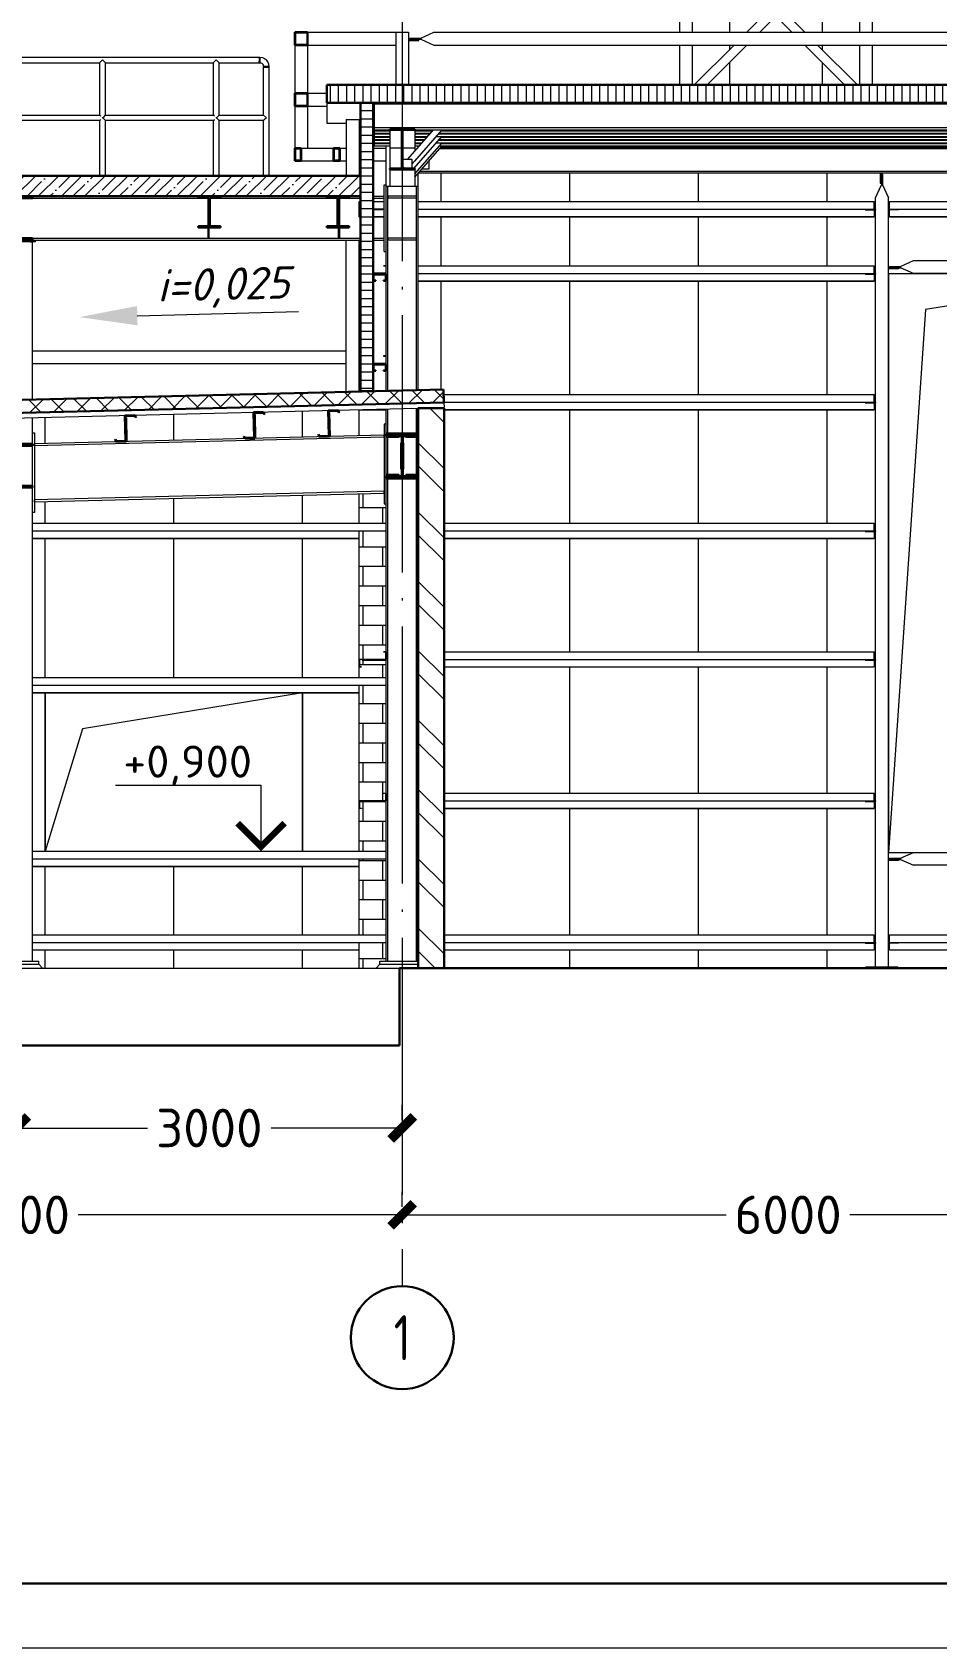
# Model space of a CAD drawing. Extents: x -965262 to 1142518, y -357520 to 71675.
# Drawn here: x -330455 to -323423, y -240088 to -227531 of the extents above; entities that cross this region are included whole.
import ezdxf

# ---------------------------------------------------------------- set-up
doc = ezdxf.new("R2010")
doc.units = 0
doc.header["$LTSCALE"] = 10
doc.linetypes.add('DOTE', pattern=[2.42, 2, -0.2, 0.02, -0.2])
doc.layers.get('0').update_dxf_attribs({"linetype": 'CONTINUOUS', "lineweight": 30})
doc.layers.get('Defpoints').update_dxf_attribs({"linetype": 'CONTINUOUS'})
doc.layers.add('DOTE', color=7, linetype='DOTE', lineweight=9)
doc.styles.add('GOST 2.304', font='isocpeur.ttf', dxfattribs={"width": 0.75, "height": 250})
doc.styles.get("Standard").update_dxf_attribs({"font": 'isocpeur.ttf', "height": 300})
doc.dimstyles.get("Standard").update_dxf_attribs({"dimscale": 100, "dimtxt": 300, "dimasz": 1.8, "dimexe": 1.8, "dimexo": 0.625, "dimgap": 0.9, "dimtad": 0, "dimdec": 0, "dimzin": 0, "dimdsep": 46, "dimtxsty": 'Standard', "dimblk": 'ARCHTICK', "dimcen": 0.9, "dimclrd": 256, "dimclre": 256, "dimclrt": 256, "dimadec": 0, "dimazin": 0, "dimtfac": 1, "dimtdec": 0, "dimtofl": 0, "dimtmove": 0, "dimatfit": 3, "dimfxl": 1, "dimtolj": 1, "dimtzin": 0, "dimlwd": 15, "dimlwe": 15, "dimarcsym": 0})

# ---------------------------------------------------------------- blocks, each defined once
blk = doc.blocks.new('_ArchTick')
at = {"color": 0, "linetype": 'ByBlock', "lineweight": 0, "const_width": 0.4}
blk.add_lwpolyline([(-0.5, -0.5), (0.5, 0.5)], dxfattribs=at)
blk = doc.blocks.new('*D141')
at = {"lineweight": 15, "transparency": 16777216}
for p, q in [((-327579, -236660), (-327579, -236543)), ((-321579, -236660), (-321579, -236543)), ((-327579, -236723), (-325059, -236723)), ((-321579, -236723), (-324099, -236723))]:
    blk.add_line(p, q, dxfattribs=at)
at = {"layer": 'Defpoints', "color": 0, "lineweight": 15, "transparency": 16777216}
for p in [(-327579, -236723), (-327579, -236723), (-321579, -236723)]:
    blk.add_point(p, dxfattribs=at)
at = {"lineweight": 15, "transparency": 16777216, "xscale": 180, "yscale": 180, "zscale": 180, "rotation": 180}
blk.add_blockref('_ArchTick', (-327579, -236723), dxfattribs=at)
at = {"lineweight": 15, "transparency": 16777216, "xscale": 180, "yscale": 180, "zscale": 180}
blk.add_blockref('_ArchTick', (-321579, -236723), dxfattribs=at)
at = {"lineweight": 15, "transparency": 16777216, "insert": (-324579, -236723), "char_height": 300, "attachment_point": 5}
blk.add_mtext('\\A1;6000', dxfattribs=at)
blk = doc.blocks.new('*D142')
at = {"lineweight": 15, "transparency": 16777216}
for p, q in [((-333579, -236660), (-333579, -236543)), ((-327579, -236660), (-327579, -236543)), ((-333579, -236723), (-331059, -236723)), ((-327579, -236723), (-330099, -236723))]:
    blk.add_line(p, q, dxfattribs=at)
at = {"layer": 'Defpoints', "color": 0, "lineweight": 15, "transparency": 16777216}
for p in [(-333579, -236723), (-333579, -236723), (-327579, -236723)]:
    blk.add_point(p, dxfattribs=at)
at = {"lineweight": 15, "transparency": 16777216, "xscale": 180, "yscale": 180, "zscale": 180, "rotation": 180}
blk.add_blockref('_ArchTick', (-333579, -236723), dxfattribs=at)
at = {"lineweight": 15, "transparency": 16777216, "xscale": 180, "yscale": 180, "zscale": 180}
blk.add_blockref('_ArchTick', (-327579, -236723), dxfattribs=at)
at = {"lineweight": 15, "transparency": 16777216, "insert": (-330579, -236723), "char_height": 300, "attachment_point": 5}
blk.add_mtext('\\A1;6000', dxfattribs=at)
blk = doc.blocks.new('qsc')
at = {"extrusion": (0, 1, 0)}
for p, q in [((398913, 154668), (398913, 154568)), ((399013, 154668), (398913, 154668)), ((398916, 154665), (399011, 154665)), ((398916, 154570), (398916, 154665)), ((399011, 154665), (399011, 154570)), ((399013, 154568), (399013, 154668)), ((398913, 154568), (399013, 154568)), ((399011, 154570), (398916, 154570)), ((399013, 154194), (398913, 154194)), ((398913, 154194), (398913, 154094)), ((398913, 154094), (399013, 154094)), ((398916, 154192), (399011, 154192)), ((398916, 154097), (398916, 154192)), ((399011, 154097), (398916, 154097)), ((399011, 154192), (399011, 154097)), ((399013, 154094), (399013, 154194)), ((398913, 153768), (398913, 153668)), ((398963, 153768), (398913, 153768)), ((398916, 153765), (398961, 153765)), ((398916, 153670), (398916, 153765)), ((398961, 153765), (398961, 153670)), ((398963, 153668), (398963, 153768)), ((399214, 153768), (399214, 153668)), ((399264, 153768), (399214, 153768)), ((399216, 153765), (399261, 153765)), ((399216, 153670), (399216, 153765)), ((399261, 153765), (399261, 153670)), ((399264, 153668), (399264, 153768)), ((398913, 153668), (398963, 153668)), ((398961, 153670), (398916, 153670)), ((399214, 153668), (399264, 153668)), ((399261, 153670), (399216, 153670))]:
    blk.add_line(p, q, dxfattribs=at)
at = {"lineweight": 15}
for p, q in [((398913, 154668), (399798, 154668)), ((399878, 154613), (399798, 154613)), ((399798, 154613), (399798, 154604)), ((399798, 154604), (399878, 154604)), ((399808, 154622), (399808, 154613)), ((399808, 154622), (399893, 154622)), ((399808, 154613), (399893, 154613)), ((399878, 154604), (399878, 154613)), ((399893, 154622), (399993, 154668)), ((399893, 154622), (399893, 154613)), ((399893, 154613), (399993, 154568)), ((399993, 154668), (405503, 154668)), ((395165, 154474), (398635, 154474)), ((398635, 154474), (398635, 154474)), ((398635, 154474), (398635, 154473)), ((398635, 154474), (398642, 154474)), ((398635, 154474), (398635, 154442)), ((398635, 154473), (398635, 154431)), ((398642, 154474), (398642, 154431)), ((398642, 154474), (398661, 154472)), ((398661, 154472), (398678, 154464)), ((398678, 154464), (398692, 154453)), ((399013, 154567), (399698, 154567)), ((399993, 154568), (405503, 154568)), ((396555, 154431), (397397, 154431)), ((397397, 154432), (397418, 154453)), ((397397, 154431), (397397, 154432)), ((397397, 154024), (397397, 154431)), ((397418, 154453), (397440, 154431)), ((397440, 154024), (397440, 154431)), ((397440, 154431), (398282, 154431)), ((398282, 154432), (398303, 154453)), ((398282, 154431), (398282, 154432)), ((398282, 154024), (398282, 154431)), ((398303, 154453), (398325, 154431)), ((398325, 154024), (398325, 154431)), ((398325, 154431), (398635, 154431)), ((398635, 154433), (398635, 154442)), ((398635, 154432), (398635, 154433)), ((398635, 154431), (398635, 154432)), ((398635, 154431), (398642, 154431)), ((398642, 154431), (398642, 154432)), ((398642, 154431), (398649, 154430)), ((398649, 154430), (398656, 154427)), ((398656, 154427), (398662, 154423)), ((398667, 154417), (398662, 154423)), ((398670, 154410), (398667, 154417)), ((398671, 154403), (398670, 154410)), ((398713, 154403), (398671, 154403)), ((398671, 154396), (398671, 154403)), ((398712, 154396), (398671, 154396)), ((398671, 154024), (398671, 154396)), ((398671, 154396), (398671, 154396)), ((398671, 154396), (398672, 154396)), ((398672, 154396), (398713, 154396)), ((398704, 154438), (398692, 154453)), ((398711, 154421), (398704, 154438)), ((398713, 154403), (398711, 154421)), ((398713, 154396), (398712, 154396)), ((398713, 154396), (398713, 154403)), ((398713, 154396), (398713, 154396)), ((398713, 153553), (398713, 154396)), ((399013, 154194), (399163, 154194)), ((399013, 154094), (399163, 154094)), ((396555, 154024), (397397, 154024)), ((397397, 153981), (396555, 153981)), ((397397, 154024), (397397, 154024)), ((397397, 154024), (397398, 154023)), ((397397, 154024), (397397, 154024)), ((397398, 153983), (397397, 153982)), ((397397, 153981), (397397, 153982)), ((397397, 153982), (397397, 153982)), ((397397, 153553), (397397, 153981)), ((397400, 154021), (397398, 154023)), ((397398, 154023), (397398, 154023)), ((397400, 153984), (397398, 153983)), ((397398, 153983), (397398, 153983)), ((397402, 154019), (397400, 154021)), ((397400, 154021), (397400, 154021)), ((397402, 153986), (397400, 153984)), ((397400, 153984), (397400, 153984)), ((397405, 154016), (397402, 154019)), ((397402, 154019), (397402, 154019)), ((397405, 153989), (397402, 153987)), ((397402, 153987), (397402, 153986)), ((397405, 154016), (397405, 154016)), ((397405, 154016), (397405, 154016)), ((397405, 153990), (397405, 153989)), ((397405, 153989), (397405, 153989)), ((397418, 154003), (397415, 154006)), ((397415, 153999), (397418, 154003)), ((397418, 154003), (397422, 154006)), ((397418, 154003), (397422, 153999)), ((397439, 154024), (397422, 154006)), ((397422, 153999), (397435, 153986)), ((397435, 153986), (397439, 153982)), ((397439, 154024), (397440, 154024)), ((397440, 153981), (397439, 153982)), ((397440, 154024), (398282, 154024)), ((397440, 153553), (397440, 153981)), ((398282, 153981), (397440, 153981)), ((398282, 154024), (398282, 154024)), ((398282, 154024), (398283, 154023)), ((398282, 154024), (398282, 154024)), ((398283, 153983), (398282, 153982)), ((398282, 153981), (398282, 153982)), ((398282, 153982), (398282, 153982)), ((398282, 153553), (398282, 153981)), ((398285, 154021), (398283, 154023)), ((398283, 154023), (398283, 154023)), ((398285, 153984), (398283, 153983)), ((398283, 153983), (398283, 153983)), ((398287, 154019), (398285, 154021)), ((398285, 154021), (398285, 154021)), ((398287, 153986), (398285, 153984)), ((398285, 153984), (398285, 153984)), ((398290, 154016), (398287, 154019)), ((398287, 154019), (398287, 154019)), ((398290, 153989), (398287, 153987)), ((398287, 153987), (398287, 153986)), ((398290, 154016), (398290, 154016)), ((398290, 154016), (398290, 154016)), ((398290, 153990), (398290, 153989)), ((398290, 153989), (398290, 153989)), ((398303, 154003), (398300, 154006)), ((398300, 153999), (398303, 154003)), ((398303, 154003), (398307, 154006)), ((398303, 154003), (398307, 153999)), ((398307, 154006), (398325, 154024)), ((398307, 153999), (398320, 153986)), ((398320, 153986), (398324, 153982)), ((398325, 153981), (398324, 153982)), ((398325, 154024), (398671, 154024)), ((398325, 153553), (398325, 153981)), ((398671, 153981), (398325, 153981)), ((398671, 154024), (398692, 154003)), ((398676, 153986), (398671, 153982)), ((398671, 153982), (398671, 153981)), ((398671, 153553), (398671, 153981)), ((398692, 154003), (398676, 153986)), ((399789, 153678), (399992, 153909)), ((399826, 153644), (400059, 153909)), ((399839, 153609), (400059, 153859)), ((399839, 153609), (400059, 153859)), ((399846, 153667), (400059, 153909)), ((399846, 153567), (400059, 153809)), ((399846, 153567), (400059, 153809)), ((399608, 152963), (399608, 153483)), ((399608, 153483), (399623, 153483)), ((399623, 152963), (399623, 153483)), ((399623, 152853), (399623, 153470)), ((399873, 153470), (399623, 153470)), ((399637, 151880), (399637, 153470)), ((399859, 151885), (399859, 153470)), ((399873, 151885), (399873, 153470)), ((396873, 153393), (398161, 153393)), ((396873, 153379), (398245, 153379)), ((398236, 153379), (398236, 153160)), ((398236, 153341), (398245, 153341)), ((398252, 153379), (399245, 153379)), ((398336, 153393), (399161, 153393)), ((399252, 153379), (399423, 153379)), ((399252, 153341), (399261, 153341)), ((399261, 153379), (399261, 153160)), ((399336, 153393), (399423, 153393)), ((399523, 153393), (399608, 153393)), ((399523, 153379), (399608, 153379)), ((399608, 153379), (399608, 153393)), ((399638, 153379), (399638, 153393)), ((399859, 153393), (399638, 153393)), ((399859, 153379), (399638, 153379)), ((399859, 153379), (399859, 153393)), ((398236, 153201), (398245, 153201)), ((399252, 153201), (399261, 153201)), ((398236, 153149), (398236, 153068)), ((398245, 153149), (398245, 153068)), ((399252, 153068), (399252, 153149)), ((399261, 153149), (399261, 153068)), ((396898, 153038), (396598, 153038)), ((396859, 153038), (396873, 153038)), ((396873, 153067), (399423, 153067)), ((396873, 153053), (396898, 153053)), ((396873, 153053), (399423, 153053)), ((396873, 151811), (396873, 153038)), ((396898, 153038), (396898, 153053)), ((398245, 153068), (398236, 153068)), ((399261, 153068), (399252, 153068)), ((399523, 153067), (399608, 153067)), ((399523, 153053), (399608, 153053)), ((399608, 153053), (399608, 153067)), ((399608, 152963), (399623, 152963)), ((399638, 153053), (399638, 153067)), ((399859, 153067), (399638, 153067)), ((399859, 153053), (399638, 153053)), ((399859, 153053), (399859, 153067)), ((399604, 152853), (399604, 152851)), ((399623, 152853), (399604, 152853)), ((399604, 152851), (399622, 152851)), ((399622, 152851), (399622, 152794)), ((399623, 152793), (399623, 152853)), ((399413, 152794), (399413, 152734)), ((399423, 152794), (399413, 152794)), ((399413, 152734), (399423, 152734)), ((399415, 152736), (399415, 152793)), ((399415, 152793), (399423, 152793)), ((399423, 152736), (399415, 152736)), ((399622, 152794), (399523, 152794)), ((399523, 152793), (399623, 152793)), ((399523, 152787), (399623, 152787)), ((399623, 152153), (399623, 152793)), ((399413, 152094), (399413, 152034)), ((399423, 152094), (399413, 152094)), ((399415, 152036), (399415, 152093)), ((399415, 152093), (399423, 152093)), ((399622, 152094), (399523, 152094)), ((399523, 152093), (399623, 152093)), ((399523, 152087), (399623, 152087)), ((399604, 152153), (399604, 152151)), ((399623, 152153), (399604, 152153)), ((399604, 152151), (399622, 152151)), ((399622, 152151), (399622, 152094)), ((399623, 152093), (399623, 152153)), ((399623, 151879), (399623, 152093)), ((399413, 152034), (399423, 152034)), ((399423, 152036), (399415, 152036)), ((398602, 151511), (398598, 151696)), ((398598, 151696), (398604, 151696)), ((398604, 151696), (398608, 151511)), ((399182, 151525), (399177, 151710)), ((399177, 151710), (399183, 151710)), ((399183, 151710), (399188, 151525)), ((399623, 151543), (399623, 151739)), ((399637, 151552), (399637, 151740)), ((399859, 151552), (399859, 151745)), ((399873, 151543), (399873, 151745)), ((396873, 151468), (396873, 151671)), ((397602, 151486), (397598, 151671)), ((397598, 151671), (397604, 151671)), ((397604, 151671), (397608, 151486)), ((399623, 151621), (399608, 151621)), ((399608, 151621), (399608, 151001)), ((396873, 151554), (396888, 151554)), ((396873, 151142), (396873, 151454)), ((396888, 151554), (396888, 150934)), ((399608, 151536), (396888, 151469)), ((396888, 151455), (399608, 151522)), ((396888, 151455), (396888, 151469)), ((399608, 151522), (399608, 151536)), ((399623, 151217), (399623, 151529)), ((399871, 151552), (399626, 151552)), ((399626, 151552), (399626, 151543)), ((399871, 151543), (399626, 151543)), ((399721, 151529), (399626, 151529)), ((399626, 151529), (399626, 151517)), ((399721, 151517), (399626, 151517)), ((399637, 151229), (399637, 151517)), ((399721, 151529), (399721, 151517)), ((399744, 151473), (399735, 151473)), ((399735, 151473), (399735, 151273)), ((399762, 151473), (399753, 151473)), ((399762, 151273), (399762, 151473)), ((399871, 151529), (399776, 151529)), ((399776, 151529), (399776, 151517)), ((399871, 151517), (399776, 151517)), ((399859, 151229), (399859, 151517)), ((399871, 151552), (399871, 151543)), ((399871, 151529), (399871, 151517)), ((399873, 151217), (399873, 151529)), ((399623, 147448), (399623, 151203)), ((399623, 151203), (399873, 151203)), ((399721, 151229), (399626, 151229)), ((399626, 151229), (399626, 151217)), ((399721, 151217), (399626, 151217)), ((399626, 151203), (399626, 151194)), ((399871, 151194), (399626, 151194)), ((399637, 147448), (399637, 151194)), ((399721, 151229), (399721, 151217)), ((399735, 151273), (399744, 151273)), ((399753, 151273), (399762, 151273)), ((399871, 151229), (399776, 151229)), ((399776, 151229), (399776, 151217)), ((399871, 151217), (399776, 151217)), ((399859, 147448), (399859, 151194)), ((399871, 151229), (399871, 151217)), ((399871, 151203), (399871, 151194)), ((399873, 147448), (399873, 151203)), ((396873, 147448), (396873, 151128)), ((399608, 151100), (396888, 151033)), ((396888, 151019), (399608, 151086)), ((399608, 151086), (399608, 151100)), ((396888, 151019), (396888, 151033)), ((399608, 151001), (399623, 151001)), ((396888, 150934), (396873, 150934)), ((396873, 150853), (399623, 150853)), ((396873, 150793), (399623, 150793)), ((396873, 150736), (399413, 150736)), ((396873, 150734), (399413, 150734)), ((399604, 149851), (399604, 149853)), ((399604, 149853), (399623, 149853)), ((399622, 149851), (399604, 149851)), ((399622, 149794), (399622, 149851)), ((399623, 149853), (399623, 149793)), ((399413, 149734), (399413, 149794)), ((399413, 149794), (399622, 149794)), ((399432, 149734), (399413, 149734)), ((399623, 149793), (399415, 149793)), ((399415, 149793), (399415, 149736)), ((399415, 149736), (399432, 149736)), ((399432, 149736), (399432, 149734)), ((399438, 149793), (399438, 149787)), ((399438, 149787), (399623, 149787)), ((396873, 149653), (399623, 149653)), ((396873, 149593), (399623, 149593)), ((396873, 149536), (399413, 149536)), ((396873, 149534), (399413, 149534)), ((399413, 148634), (399413, 148694)), ((399413, 148694), (399622, 148694)), ((399623, 148693), (399415, 148693)), ((399415, 148693), (399415, 148636)), ((399438, 148693), (399438, 148687)), ((399438, 148687), (399623, 148687)), ((399604, 148751), (399604, 148753)), ((399604, 148753), (399623, 148753)), ((399622, 148751), (399604, 148751)), ((399622, 148694), (399622, 148751)), ((399623, 148753), (399623, 148693)), ((399432, 148634), (399413, 148634)), ((399415, 148636), (399432, 148636)), ((399432, 148636), (399432, 148634)), ((396873, 148303), (399623, 148303)), ((396873, 148243), (399623, 148243)), ((396873, 148186), (399413, 148186)), ((396873, 148184), (399413, 148184)), ((396873, 147653), (399623, 147653)), ((396873, 147593), (399623, 147593)), ((396573, 147448), (396923, 147448)), ((396573, 147423), (396923, 147423)), ((396873, 147536), (399413, 147536)), ((396873, 147534), (399413, 147534)), ((396923, 147423), (396923, 147448)), ((399573, 147423), (399573, 147448)), ((399573, 147448), (399873, 147448)), ((399573, 147423), (399873, 147423))]:
    blk.add_line(p, q, dxfattribs=at)
at = {"lineweight": 15, "extrusion": (0, 1, 0)}
for p, q in [((399698, 154668), (399698, 154258)), ((399798, 154668), (399798, 154258)), ((398913, 154567), (398913, 154194)), ((399013, 154567), (399013, 154194)), ((398913, 154094), (398913, 153668)), ((399013, 154094), (399013, 153768)), ((398913, 153768), (399214, 153768)), ((399264, 153768), (399313, 153768)), ((398964, 153668), (399214, 153668)), ((399264, 153668), (399313, 153668))]:
    blk.add_line(p, q, dxfattribs=at)
for p, q in [((396623, 153393), (396873, 153393)), ((396873, 153379), (396753, 153379)), ((396873, 153393), (396873, 153379)), ((398161, 153382), (398161, 153393)), ((398161, 153393), (398336, 153393)), ((398245, 153382), (398161, 153382)), ((398245, 153160), (398245, 153382)), ((398336, 153382), (398252, 153382)), ((398252, 153382), (398252, 153160)), ((398336, 153393), (398336, 153382)), ((399161, 153382), (399161, 153393)), ((399161, 153393), (399336, 153393)), ((399245, 153382), (399161, 153382)), ((399245, 153160), (399245, 153382)), ((399336, 153382), (399252, 153382)), ((399252, 153382), (399252, 153160)), ((399336, 153393), (399336, 153382)), ((398161, 153149), (398161, 153160)), ((398161, 153160), (398245, 153160)), ((398161, 153149), (398336, 153149)), ((398252, 153160), (398336, 153160)), ((398336, 153160), (398336, 153149)), ((399161, 153149), (399161, 153160)), ((399161, 153160), (399245, 153160)), ((399161, 153149), (399336, 153149)), ((399252, 153160), (399336, 153160)), ((399336, 153160), (399336, 153149)), ((396623, 153053), (396873, 153053)), ((396753, 153067), (396873, 153067)), ((396873, 153067), (396873, 153053)), ((396623, 151468), (396873, 151468)), ((396873, 151454), (396753, 151454)), ((396873, 151468), (396873, 151454)), ((399623, 151529), (399623, 151543)), ((399623, 151543), (399873, 151543)), ((399744, 151529), (399623, 151529)), ((399744, 151217), (399744, 151529)), ((399873, 151529), (399753, 151529)), ((399753, 151529), (399753, 151217)), ((399873, 151543), (399873, 151529)), ((399623, 151203), (399623, 151217)), ((399623, 151217), (399744, 151217)), ((399873, 151203), (399623, 151203)), ((399753, 151217), (399873, 151217)), ((399873, 151217), (399873, 151203)), ((396623, 151128), (396873, 151128)), ((396753, 151142), (396873, 151142)), ((396873, 151142), (396873, 151128))]:
    blk.add_line(p, q)
blk = doc.blocks.new('*D145')
at = {"lineweight": 15, "transparency": 16777216}
for p, q in [((-330579, -235986), (-330579, -235868)), ((-327579, -235986), (-327579, -235868)), ((-330579, -236048), (-329559, -236048)), ((-327579, -236048), (-328599, -236048))]:
    blk.add_line(p, q, dxfattribs=at)
at = {"layer": 'Defpoints', "color": 0, "lineweight": 15, "transparency": 16777216}
for p in [(-330579, -236048), (-330579, -236048), (-327579, -236048)]:
    blk.add_point(p, dxfattribs=at)
at = {"lineweight": 15, "transparency": 16777216, "xscale": 180, "yscale": 180, "zscale": 180, "rotation": 180}
blk.add_blockref('_ArchTick', (-330579, -236048), dxfattribs=at)
at = {"lineweight": 15, "transparency": 16777216, "xscale": 180, "yscale": 180, "zscale": 180}
blk.add_blockref('_ArchTick', (-327579, -236048), dxfattribs=at)
at = {"lineweight": 15, "transparency": 16777216, "insert": (-329079, -236048), "char_height": 300, "attachment_point": 5}
blk.add_mtext('\\A1;3000', dxfattribs=at)
blk = doc.blocks.new('jnh')
at = {"lineweight": 15}
for p, q in [((399523, 131118), (399623, 131118)), ((399623, 130820), (399623, 131134)), ((399846, 130892), (400059, 131134)), ((399846, 130892), (400059, 131134)), ((399873, 131124), (399873, 131134)), ((400041, 131114), (405455, 131114)), ((400052, 131126), (405445, 131126)), ((399523, 131018), (399623, 131018)), ((399958, 130956), (399958, 131020)), ((399873, 130820), (399873, 130924)), ((399878, 130926), (399878, 130929)), ((399878, 130926), (405618, 130926)), ((399886, 130938), (405610, 130938)), ((399902, 130956), (399958, 130956)), ((403464, 130926), (403464, 130846)), ((403464, 130846), (403473, 130846)), ((403473, 130846), (403473, 130926)), ((403483, 130916), (403474, 130916)), ((403474, 130916), (403474, 130831)), ((403483, 130916), (403483, 130831)), ((403428, 130731), (403474, 130831)), ((403428, 130643), (403428, 130731)), ((403483, 130831), (403474, 130831)), ((403483, 130831), (403528, 130731)), ((403528, 130643), (403528, 130731)), ((399413, 130703), (399423, 130703)), ((399413, 130644), (399413, 130703)), ((399413, 130584), (399413, 130644)), ((399413, 130644), (399423, 130644)), ((399415, 130643), (399415, 130586)), ((399423, 130643), (399415, 130643)), ((399523, 130703), (399604, 130703)), ((399523, 130644), (399608, 130644)), ((399608, 130643), (399523, 130643)), ((399598, 130637), (399523, 130637)), ((399598, 130643), (399598, 130637)), ((399604, 130701), (399604, 130703)), ((399604, 130703), (399608, 130703)), ((399608, 130701), (399604, 130701)), ((399873, 130703), (403418, 130703)), ((399873, 130643), (403418, 130643)), ((403348, 130643), (403348, 130637)), ((403348, 130637), (403428, 130637)), ((403418, 130643), (403418, 130703)), ((403418, 130643), (403428, 130643)), ((403418, 130637), (403418, 130584)), ((403428, 130643), (403428, 130637)), ((403428, 130143), (403428, 130637)), ((403528, 130643), (403538, 130643)), ((403528, 130637), (403528, 130643)), ((403528, 124943), (403528, 130637)), ((403608, 130637), (403528, 130637)), ((403538, 130703), (405623, 130703)), ((403538, 130643), (403538, 130703)), ((403538, 130643), (405623, 130643)), ((403538, 130584), (403538, 130637)), ((403608, 130637), (403608, 130643)), ((399413, 130584), (399423, 130584)), ((399415, 130586), (399423, 130586)), ((399523, 130586), (399608, 130586)), ((399523, 130584), (399608, 130584)), ((399873, 130586), (403418, 130586)), ((399873, 130584), (403418, 130584)), ((403538, 130586), (405623, 130586)), ((403538, 130584), (405623, 130584)), ((403623, 130197), (403723, 130243)), ((403723, 130243), (405623, 130243)), ((399873, 130203), (403418, 130203)), ((399873, 130143), (403418, 130143)), ((403348, 130143), (403348, 130137)), ((403348, 130137), (403428, 130137)), ((403418, 130143), (403418, 130203)), ((403418, 130143), (403428, 130143)), ((403418, 130137), (403418, 130084)), ((403428, 130143), (403428, 130137)), ((403428, 129143), (403428, 130137)), ((403528, 130179), (403528, 130188)), ((403528, 130188), (403608, 130188)), ((403608, 130179), (403528, 130179)), ((403538, 130197), (403538, 130188)), ((403538, 130197), (403623, 130197)), ((403538, 130188), (403623, 130188)), ((403608, 130188), (403608, 130179)), ((403623, 130197), (403623, 130188)), ((403723, 130143), (403623, 130188)), ((405623, 130143), (403723, 130143)), ((399873, 130086), (403418, 130086)), ((399873, 130084), (403418, 130084)), ((400070, 129203), (403418, 129203)), ((400072, 129143), (403418, 129143)), ((403348, 129143), (403348, 129137)), ((403348, 129137), (403428, 129137)), ((403418, 129143), (403418, 129203)), ((403418, 129143), (403428, 129143)), ((403418, 129137), (403418, 129084)), ((403428, 129143), (403428, 129137)), ((403428, 128143), (403428, 129137)), ((399419, 129084), (399623, 129084)), ((399484, 129086), (399623, 129086)), ((400073, 129086), (403418, 129086)), ((400073, 129084), (403418, 129084)), ((400073, 128203), (403418, 128203)), ((400073, 128143), (403418, 128143)), ((400073, 128086), (403418, 128086)), ((400073, 128084), (403418, 128084)), ((403348, 128143), (403348, 128137)), ((403348, 128137), (403428, 128137)), ((403418, 128143), (403418, 128203)), ((403418, 128143), (403428, 128143)), ((403418, 128137), (403418, 128084)), ((403428, 128143), (403428, 128137)), ((403428, 127143), (403428, 128137)), ((400073, 127203), (403418, 127203)), ((400073, 127143), (403418, 127143)), ((400073, 127086), (403418, 127086)), ((400073, 127084), (403418, 127084)), ((403348, 127143), (403348, 127137)), ((403348, 127137), (403428, 127137)), ((403418, 127143), (403418, 127203)), ((403418, 127143), (403428, 127143)), ((403418, 127137), (403418, 127084)), ((403428, 127143), (403428, 127137)), ((403428, 126043), (403428, 127137)), ((400073, 126103), (403418, 126103)), ((403418, 126043), (403418, 126103)), ((400073, 126043), (403418, 126043)), ((400073, 125986), (403418, 125986)), ((400073, 125984), (403418, 125984)), ((403348, 126043), (403348, 126037)), ((403348, 126037), (403428, 126037)), ((403418, 126043), (403428, 126043)), ((403418, 126037), (403418, 125984)), ((403428, 126043), (403428, 126037)), ((403428, 124943), (403428, 126037)), ((403528, 125579), (403528, 125588)), ((403528, 125588), (403608, 125588)), ((403608, 125579), (403528, 125579)), ((403538, 125597), (403538, 125588)), ((403538, 125597), (403623, 125597)), ((403538, 125588), (403623, 125588)), ((403608, 125588), (403608, 125579)), ((403623, 125597), (403723, 125643)), ((403623, 125597), (403623, 125588)), ((403623, 125588), (403723, 125543)), ((403723, 125643), (405623, 125643)), ((405623, 125543), (403723, 125543)), ((400073, 125003), (403418, 125003)), ((403418, 124943), (403418, 125003)), ((403538, 125003), (405623, 125003)), ((403538, 124943), (403538, 125003)), ((400073, 124943), (403418, 124943)), ((400073, 124886), (403418, 124886)), ((400073, 124884), (403418, 124884)), ((403348, 124943), (403348, 124937)), ((403348, 124937), (403428, 124937)), ((403418, 124943), (403428, 124943)), ((403418, 124937), (403418, 124884)), ((403428, 124943), (403428, 124937)), ((403428, 124752), (403428, 124937)), ((403528, 124943), (403538, 124943)), ((403528, 124937), (403528, 124943)), ((403528, 124752), (403528, 124937)), ((403608, 124937), (403528, 124937)), ((403538, 124943), (405623, 124943)), ((403538, 124884), (403538, 124937)), ((403538, 124886), (405623, 124886)), ((403538, 124884), (405623, 124884)), ((403608, 124937), (403608, 124943)), ((403353, 124743), (403353, 124752)), ((403353, 124752), (403603, 124752)), ((403353, 124743), (403603, 124743)), ((403603, 124743), (403603, 124752))]:
    blk.add_line(p, q, dxfattribs=at)

msp = doc.modelspace()

# ---------------------------------------------------------------- hatches: boundary and pattern name
at = {"lineweight": 15}
h = msp.add_hatch(dxfattribs=at)
h.set_pattern_fill('LINE', color=6, scale=20, angle=90, style=0)
h.set_pattern_definition([(90, (-336265.435, -304529.16), (-63.5, 4e-15), [])])
h.paths.add_polyline_path([(-315103.8, -227940), (-328163.8, -227940), (-328163.8, -228080), (-315103.8, -228080)])
h = msp.add_hatch(dxfattribs=at)
h.set_pattern_fill('LINE', color=6, scale=20, style=0)
h.set_pattern_definition([(0, (-336265.435, -304529.16), (0, 63.5), [])])
h.paths.add_polyline_path([(-327803.8, -228080), (-327903.8, -228080), (-327903.8, -230321.4), (-327803.8, -230321.4)])
h = msp.add_hatch(dxfattribs=at)
h.set_pattern_fill('ANSI35', color=256, scale=20, style=0)
h.set_pattern_definition([(45, (-336265.44, -304529.16), (-89.80256, 89.80256), []), (45, (-336175.63, -304529.16), (-89.80256, 89.80256), [158.75, -31.75, 0, -31.75])])
h.paths.add_polyline_path([(-332306.3, -228805.6), (-327903.8, -228805.6), (-327903.8, -228645.6), (-332306.3, -228645.6)])
h = msp.add_hatch(dxfattribs=at)
h.set_pattern_fill('ANSI37', color=30, scale=40, style=0)
h.set_pattern_definition([(45, (-336265.44, -304529.16), (-89.80256, 89.80256), []), (135, (-336265.44, -304529.16), (-89.80256, -89.80256), [])])
h.paths.add_polyline_path([(-327255, -230407.9), (-327258.7, -230308), (-334138.8, -230477.7), (-334135.2, -230577.6)])
h = msp.add_hatch(dxfattribs=at)
h.set_pattern_fill('ANSI32', color=4, scale=40, angle=90, style=0)
h.set_pattern_definition([(135, (-336265.44, -304529.16), (-269.4077, -269.4077), []), (135, (-336265.44, -304349.56), (-269.4077, -269.4077), [])])
h.paths.add_polyline_path([(-327253.8, -230452.8), (-327453.8, -230452.8), (-327453.8, -234805.6), (-327253.8, -234805.6)])
h = msp.add_hatch(dxfattribs=at)
h.set_pattern_fill('AR-B816', color=4, scale=0.75, style=0)
h.set_pattern_definition([(0, (-336265.44, -304529.16), (0, 152.4), []), (90, (-336265.44, -304529.16), (-152.4, 152.4), [152.4, -152.4])])
h.paths.add_polyline_path([(-327703.8, -231197.5), (-327718.8, -231197.5), (-327718.8, -231112.6), (-327913.8, -231117.4), (-327913.8, -231345.6), (-327703.8, -231345.6)])
h.paths.add_polyline_path([(-327703.8, -231405.6), (-327913.8, -231405.6), (-327913.8, -232404), (-327705.4, -232404), (-327705.4, -232347.2), (-327722.8, -232347.2), (-327722.8, -232345.6), (-327703.8, -232345.6)])
h.paths.add_polyline_path([(-327703.8, -232411.6), (-327888.8, -232411.6), (-327888.8, -232405.6), (-327912.2, -232405.6), (-327912.2, -232462.4), (-327894.8, -232462.4), (-327894.8, -232464), (-327913.8, -232464), (-327913.8, -232545.6), (-327703.8, -232545.6)])
h.paths.add_polyline_path([(-327703.8, -232605.6), (-327913.8, -232605.6), (-327913.8, -233504), (-327705.4, -233504), (-327705.4, -233447.2), (-327722.8, -233447.2), (-327722.8, -233445.6), (-327703.8, -233445.6)])
h.paths.add_polyline_path([(-327703.8, -233511.6), (-327888.8, -233511.6), (-327888.8, -233505.6), (-327912.2, -233505.6), (-327912.2, -233562.4), (-327894.8, -233562.4), (-327894.8, -233564), (-327913.8, -233564), (-327913.8, -233895.6), (-327703.8, -233895.6)])
h.paths.add_polyline_path([(-327703.8, -233955.6), (-327913.8, -233955.6), (-327913.8, -234545.6), (-327703.8, -234545.6)])
h.paths.add_polyline_path([(-327703.8, -234605.6), (-327913.8, -234605.6), (-327913.8, -234805.6), (-327783.8, -234805.6), (-327753.8, -234775.6), (-327753.8, -234750.6), (-327703.8, -234750.6)])

# ---------------------------------------------------------------- linework, layer by layer
at = {"lineweight": 15, "ltscale": 100}
for p, q in [((-325423.8, -225070.6, -3259.8), (-325423.8, -227530.6, -3259.8)), ((-323923.8, -225070.6, -3259.8), (-323923.8, -227530.6, -3259.8)), ((-325323.8, -226755.6, -3259.8), (-325323.8, -227530.6, -3259.8)), ((-324023.8, -226755.6, -3259.8), (-324023.8, -227530.6, -3259.8)), ((-324723.8, -227355.6, -3259.8), (-324898.8, -227530.6, -3259.8)), ((-324673.8, -227405.6, -3259.8), (-324798.8, -227530.6, -3259.8)), ((-324673.8, -227405.6, -3259.8), (-324548.8, -227530.6, -3259.8)), ((-324623.8, -227355.6, -3259.8), (-324448.8, -227530.6, -3259.8)), ((-325423.8, -227630.6, -3259.8), (-325423.8, -227940, -3259.8)), ((-325323.8, -227630.6, -3259.8), (-325323.8, -227940, -3259.8)), ((-324998.8, -227630.6, -3259.8), (-325308.2, -227940, -3259.8)), ((-324898.8, -227630.6, -3259.8), (-325208.2, -227940, -3259.8)), ((-324448.8, -227630.6, -3259.8), (-324139.4, -227940, -3259.8)), ((-324348.8, -227630.6, -3259.8), (-324039.4, -227940, -3259.8)), ((-324023.8, -227630.6, -3259.8), (-324023.8, -227940, -3259.8)), ((-323923.8, -227630.6, -3259.8), (-323923.8, -227940, -3259.8)), ((-329638.5, -229733.4, -7970.9), (-328385.1, -229702, -7970.9))]:
    msp.add_line(p, q, dxfattribs=at)
at = {"lineweight": 15, "ltscale": 2}
for p, q in [((-325033.8, -227045.6, -3259.8), (-325033.8, -227530.6, -3259.8)), ((-324313.8, -227045.6, -3259.8), (-324313.8, -227530.6, -3259.8)), ((-325033.8, -227630.6, -3259.8), (-325033.8, -227665.6, -3259.8)), ((-324313.8, -227630.6, -3259.8), (-324313.8, -227665.6, -3259.8)), ((-325033.8, -227765.6, -3259.8), (-325033.8, -227940, -3259.8)), ((-324313.8, -227765.6, -3259.8), (-324313.8, -227940, -3259.8))]:
    msp.add_line(p, q, dxfattribs=at)
at = {"color": 6}
for p, q in [((-328163.8, -227940, -3259.8), (-315103.8, -227940, -3259.8)), ((-328163.8, -227940, -3259.8), (-328163.8, -228080, -3259.8)), ((-328163.8, -228080, -3259.8), (-315103.8, -228080, -3259.8)), ((-327903.8, -230321.4, -3259.8), (-327903.8, -228080, -3259.8)), ((-327803.8, -230321.4, -3259.8), (-327803.8, -228080, -3259.8)), ((-327803.8, -230321.4, -3259.8), (-327903.8, -230321.4, -3259.8))]:
    msp.add_line(p, q, dxfattribs=at)
at = {"color": 6, "lineweight": 15}
for p, q in [((-328163.8, -228080, -3259.8), (-328163.8, -228236.6, -3259.8)), ((-328013.8, -228208.6, -3259.8), (-328013.8, -228645.6, -3259.8)), ((-327913.8, -228208.6, -3259.8), (-327913.8, -228645.6, -3259.8)), ((-328013.8, -230326.6, -3259.8), (-328013.8, -229145.6, -3259.8)), ((-327913.8, -230324.1, -3259.8), (-327913.8, -229145.6, -3259.8)), ((-323798.8, -229405.6, -3259.8), (-323798.8, -233905.6, -3259.8)), ((-321778.8, -229405.6, -3259.8), (-323509.4, -229685.5, -3259.8)), ((-323509.4, -229685.5, -3259.8), (-323798.8, -233905.6, -3259.8))]:
    msp.add_line(p, q, dxfattribs=at)
at = {"lineweight": 15}
for p, q in [((-327793.8, -228086.3, -3259.8), (-315453.8, -228086.3, -3259.8)), ((-327793.8, -228414.3, -3259.8), (-327793.8, -228086.3, -3259.8)), ((-327793.8, -228270.3, -3259.8), (-315453.8, -228270.3, -3259.8)), ((-327793.8, -228289.3, -3259.8), (-327676.3, -228289.3, -3259.8)), ((-327676.3, -228289.1, -3259.8), (-327676.3, -228428, -3259.8)), ((-327481.3, -228289.1, -3259.8), (-327481.3, -228428, -3259.8)), ((-327481.3, -228289.3, -3259.8), (-321676.3, -228289.3, -3259.8)), ((-327793.8, -228295.3, -3259.8), (-327676.3, -228295.3, -3259.8)), ((-327793.8, -228314.3, -3259.8), (-327676.3, -228314.3, -3259.8)), ((-327793.8, -228320.3, -3259.8), (-327676.3, -228320.3, -3259.8)), ((-327793.8, -228339.3, -3259.8), (-327676.3, -228339.3, -3259.8)), ((-327793.8, -228345.3, -3259.8), (-327676.3, -228345.3, -3259.8)), ((-327793.8, -228364.3, -3259.8), (-327676.3, -228364.3, -3259.8)), ((-327793.8, -228370.3, -3259.8), (-327676.3, -228370.3, -3259.8)), ((-327793.8, -228389.3, -3259.8), (-327676.3, -228389.3, -3259.8)), ((-327793.8, -228395.3, -3259.8), (-327676.3, -228395.3, -3259.8)), ((-327793.8, -228414.3, -3259.8), (-327676.3, -228414.3, -3259.8)), ((-327481.3, -228295.3, -3259.8), (-327340.5, -228295.3, -3259.8)), ((-327481.3, -228314.3, -3259.8), (-327357.2, -228314.3, -3259.8)), ((-327481.3, -228320.3, -3259.8), (-327362.5, -228320.3, -3259.8)), ((-327481.3, -228339.3, -3259.8), (-327379.2, -228339.3, -3259.8)), ((-327481.3, -228345.3, -3259.8), (-327384.5, -228345.3, -3259.8)), ((-327481.3, -228364.3, -3259.8), (-327401.3, -228364.3, -3259.8)), ((-327481.3, -228370.3, -3259.8), (-327406.6, -228370.3, -3259.8)), ((-327481.3, -228389.3, -3259.8), (-327423.3, -228389.3, -3259.8)), ((-327481.3, -228395.3, -3259.8), (-327428.6, -228395.3, -3259.8)), ((-327481.3, -228414.3, -3259.8), (-327445.3, -228414.3, -3259.8)), ((-327312.5, -228339.3, -3259.8), (-321845.1, -228339.3, -3259.8)), ((-327312.5, -228389.3, -3259.8), (-321845.1, -228389.3, -3259.8)), ((-327295.8, -228320.3, -3259.8), (-321861.8, -228320.3, -3259.8)), ((-327295.8, -228370.3, -3259.8), (-321861.8, -228370.3, -3259.8)), ((-327290.5, -228314.3, -3259.8), (-321867.1, -228314.3, -3259.8)), ((-327290.5, -228364.3, -3259.8), (-321867.1, -228364.3, -3259.8)), ((-327290.5, -228414.3, -3259.8), (-321867.1, -228414.3, -3259.8)), ((-327273.8, -228295.3, -3259.8), (-321883.9, -228295.3, -3259.8)), ((-327273.8, -228345.3, -3259.8), (-321883.9, -228345.3, -3259.8)), ((-327273.8, -228395.3, -3259.8), (-321883.9, -228395.3, -3259.8)), ((-327676.3, -228428, -3259.8), (-327581.1, -228428, -3259.8)), ((-327676.3, -228428, -3259.8), (-327676.3, -228589.2, -3259.8)), ((-327576.6, -228428, -3259.8), (-327481.3, -228428, -3259.8)), ((-327501.6, -228520.1, -3259.8), (-327576.6, -228520.1, -3259.8)), ((-327501.6, -228589.2, -3259.8), (-327501.6, -228520.1, -3259.8)), ((-327481.3, -228428, -3259.8), (-327481.3, -228455.2, -3259.8)), ((-327676.3, -228597.2, -3259.8), (-327676.3, -228727.8, -3259.8)), ((-327576.6, -228570.2, -3259.8), (-327557.6, -228589.2, -3259.8)), ((-327481.3, -228597.2, -3259.8), (-327481.3, -228727.8, -3259.8)), ((-330453.8, -230005.6, -3259.8), (-328013.6, -230005.6, -3259.8)), ((-330453.8, -230105.6, -3259.8), (-328013.6, -230105.6, -3259.8)), ((-328676.4, -233895.6, -3259.8), (-328676.4, -233382.5, -3259.8)), ((-330403.8, -234775.6, -3259.8), (-330375, -234804.4, -3259.8)), ((-327753.8, -234775.6, -3259.8), (-327782.6, -234804.4, -3259.8))]:
    msp.add_line(p, q, dxfattribs=at)
at = {"color": 6, "lineweight": 15, "extrusion": (1.83697e-16, 0, -1)}
for p, q in [((-328163.8, -228236.6, -3259.8), (-328013.8, -228236.6, -3259.8)), ((-328013.8, -228208.6, -3259.8), (-327913.8, -228208.6, -3259.8)), ((-323798.8, -229405.6, -3259.8), (-321778.8, -229405.6, -3259.8)), ((-323798.8, -233905.6, -3259.8), (-321778.8, -233905.6, -3259.8))]:
    msp.add_line(p, q, dxfattribs=at)
for p, q in [((-327676.3, -228283.1, -3259.8), (-327481.3, -228283.1, -3259.8)), ((-327676.3, -228283.1, -3259.8), (-327676.3, -228289.1, -3259.8)), ((-327676.3, -228289.1, -3259.8), (-327481.3, -228289.1, -3259.8)), ((-327581.1, -228289.1, -3259.8), (-327581.1, -228589.2, -3259.8)), ((-327576.6, -228289.1, -3259.8), (-327576.6, -228589.2, -3259.8)), ((-327481.3, -228283.1, -3259.8), (-327481.3, -228289.1, -3259.8)), ((-327676.3, -228589.2, -3259.8), (-327481.3, -228589.2, -3259.8)), ((-327676.3, -228589.2, -3259.8), (-327676.3, -228597.2, -3259.8)), ((-327676.3, -228597.2, -3259.8), (-327481.3, -228597.2, -3259.8)), ((-327481.3, -228589.2, -3259.8), (-327481.3, -228597.2, -3259.8)), ((-327803.8, -229416.2, -3259.8), (-327803.8, -229457, -3259.8)), ((-327801.5, -229416.2, -3259.8), (-327801.5, -229457, -3259.8)), ((-327708.4, -229411.6, -3259.8), (-327799.2, -229411.6, -3259.8)), ((-327708.4, -229413.9, -3259.8), (-327799.2, -229413.9, -3259.8)), ((-327706.1, -229457, -3259.8), (-327706.1, -229416.2, -3259.8)), ((-327703.8, -229457, -3259.8), (-327703.8, -229416.2, -3259.8)), ((-327799.2, -229459.3, -3259.8), (-327783.8, -229459.3, -3259.8)), ((-327799.2, -229461.6, -3259.8), (-327783.8, -229461.6, -3259.8)), ((-327783.8, -229459.3, -3259.8), (-327783.8, -229461.6, -3259.8)), ((-327723.8, -229461.6, -3259.8), (-327723.8, -229459.3, -3259.8)), ((-327723.8, -229459.3, -3259.8), (-327708.4, -229459.3, -3259.8)), ((-327723.8, -229461.6, -3259.8), (-327708.4, -229461.6, -3259.8)), ((-327803.8, -230116.2, -3259.8), (-327803.8, -230157, -3259.8)), ((-327801.5, -230116.2, -3259.8), (-327801.5, -230157, -3259.8)), ((-327708.4, -230111.6, -3259.8), (-327799.2, -230111.6, -3259.8)), ((-327708.4, -230113.9, -3259.8), (-327799.2, -230113.9, -3259.8)), ((-327799.2, -230159.3, -3259.8), (-327783.8, -230159.3, -3259.8)), ((-327799.2, -230161.6, -3259.8), (-327783.8, -230161.6, -3259.8)), ((-327783.8, -230159.3, -3259.8), (-327783.8, -230161.6, -3259.8)), ((-327723.8, -230161.6, -3259.8), (-327723.8, -230159.3, -3259.8)), ((-327723.8, -230159.3, -3259.8), (-327708.4, -230159.3, -3259.8)), ((-327723.8, -230161.6, -3259.8), (-327708.4, -230161.6, -3259.8)), ((-327706.1, -230157, -3259.8), (-327706.1, -230116.2, -3259.8)), ((-327703.8, -230157, -3259.8), (-327703.8, -230116.2, -3259.8)), ((-329734.8, -230509.1, -3259.8), (-329658.7, -230507.2, -3259.8)), ((-329729.9, -230707, -3259.8), (-329734.8, -230509.1, -3259.8)), ((-329660.9, -230512.3, -3259.8), (-329729.6, -230514, -3259.8)), ((-329729.6, -230514, -3259.8), (-329724.7, -230711.9, -3259.8)), ((-329650.7, -230523.9, -3259.8), (-329660.9, -230512.3, -3259.8)), ((-329658.7, -230507.2, -3259.8), (-329646.9, -230520.5, -3259.8)), ((-329646.9, -230520.5, -3259.8), (-329650.7, -230523.9, -3259.8)), ((-328735.1, -230484.4, -3259.8), (-328659, -230482.5, -3259.8)), ((-328730.2, -230682.3, -3259.8), (-328735.1, -230484.4, -3259.8)), ((-328661.2, -230487.7, -3259.8), (-328729.9, -230489.4, -3259.8)), ((-328729.9, -230489.4, -3259.8), (-328725, -230687.2, -3259.8)), ((-328651, -230499.2, -3259.8), (-328661.2, -230487.7, -3259.8)), ((-328659, -230482.5, -3259.8), (-328647.2, -230495.9, -3259.8)), ((-328647.2, -230495.9, -3259.8), (-328651, -230499.2, -3259.8)), ((-328155.3, -230470.1, -3259.8), (-328079.2, -230468.2, -3259.8)), ((-328150.4, -230668, -3259.8), (-328155.3, -230470.1, -3259.8)), ((-328081.4, -230473.4, -3259.8), (-328150.1, -230475.1, -3259.8)), ((-328150.1, -230475.1, -3259.8), (-328145.2, -230672.9, -3259.8)), ((-328071.2, -230484.9, -3259.8), (-328081.4, -230473.4, -3259.8)), ((-328079.2, -230468.2, -3259.8), (-328067.4, -230481.6, -3259.8)), ((-328067.4, -230481.6, -3259.8), (-328071.2, -230484.9, -3259.8)), ((-328812.9, -230675.8, -3259.8), (-328809.1, -230672.4, -3259.8)), ((-328801.1, -230689.1, -3259.8), (-328812.9, -230675.8, -3259.8)), ((-328809.1, -230672.4, -3259.8), (-328798.9, -230684, -3259.8)), ((-328233, -230661.5, -3259.8), (-328229.2, -230658.1, -3259.8)), ((-328221.3, -230674.8, -3259.8), (-328233, -230661.5, -3259.8)), ((-328229.2, -230658.1, -3259.8), (-328219, -230669.7, -3259.8)), ((-328145.2, -230672.9, -3259.8), (-328221.3, -230674.8, -3259.8)), ((-328219, -230669.7, -3259.8), (-328150.4, -230668, -3259.8)), ((-329812.6, -230700.5, -3259.8), (-329808.8, -230697.1, -3259.8)), ((-329800.8, -230713.8, -3259.8), (-329812.6, -230700.5, -3259.8)), ((-329808.8, -230697.1, -3259.8), (-329798.6, -230708.6, -3259.8)), ((-329724.7, -230711.9, -3259.8), (-329800.8, -230713.8, -3259.8)), ((-329798.6, -230708.6, -3259.8), (-329729.9, -230707, -3259.8)), ((-328725, -230687.2, -3259.8), (-328801.1, -230689.1, -3259.8)), ((-328798.9, -230684, -3259.8), (-328730.2, -230682.3, -3259.8)), ((-327598.8, -234805.6, -3259.8), (-327598.8, -235405.6, -3259.8))]:
    msp.add_line(p, q)
at = {"color": 6, "lineweight": 5, "ltscale": 100, "extrusion": (0, -1, 0)}
for p, q in [((-327278.8, -228622, -4711.1), (-327278.8, -228845.6, -4711.1)), ((-326278.8, -228622, -4711.1), (-326278.8, -228845.6, -4711.1)), ((-325278.8, -228622, -4711.1), (-325278.8, -228845.6, -4711.1)), ((-324278.8, -228622, -4711.1), (-324278.8, -228845.6, -4711.1)), ((-327278.8, -228964, -4711.1), (-327278.8, -229345.6, -4711.1)), ((-326278.8, -228964, -4711.1), (-326278.8, -229345.6, -4711.1)), ((-325278.8, -228964, -4711.1), (-325278.8, -229345.6, -4711.1)), ((-324278.8, -228964, -4711.1), (-324278.8, -229345.6, -4711.1)), ((-327278.8, -229464, -4711.1), (-327278.8, -230308.5, -4711.1)), ((-326278.8, -229464, -4711.1), (-326278.8, -230345.6, -4711.1)), ((-325278.8, -229464, -4711.1), (-325278.8, -230345.6, -4711.1)), ((-324278.8, -229464, -4711.1), (-324278.8, -230345.6, -4711.1)), ((-326278.8, -230464, -4711.1), (-326278.8, -231345.6, -4711.1)), ((-325278.8, -230464, -4711.1), (-325278.8, -231345.6, -4711.1)), ((-324278.8, -230464, -4711.1), (-324278.8, -231345.6, -4711.1)), ((-326278.8, -231464, -4711.1), (-326278.8, -232345.6, -4711.1)), ((-325278.8, -231464, -4711.1), (-325278.8, -232345.6, -4711.1)), ((-324278.8, -231464, -4711.1), (-324278.8, -232345.6, -4711.1)), ((-326278.8, -232464, -4711.1), (-326278.8, -233445.6, -4711.1)), ((-325278.8, -232464, -4711.1), (-325278.8, -233445.6, -4711.1)), ((-324278.8, -232464, -4711.1), (-324278.8, -233445.6, -4711.1)), ((-326278.8, -233564, -4711.1), (-326278.8, -234545.6, -4711.1)), ((-325278.8, -233564, -4711.1), (-325278.8, -234545.6, -4711.1)), ((-324278.8, -233564, -4711.1), (-324278.8, -234545.6, -4711.1)), ((-326278.8, -234664, -4711.1), (-326278.8, -234805.6, -4711.1)), ((-325278.8, -234664, -4711.1), (-325278.8, -234805.6, -4711.1)), ((-324278.8, -234664, -4711.1), (-324278.8, -234805.6, -4711.1))]:
    msp.add_line(p, q, dxfattribs=at)
at = {"color": 30}
for p, q in [((-334138.8, -230477.7, -3259.8), (-327258.7, -230308, -3259.8)), ((-334135.2, -230577.6, -3259.8), (-327255, -230407.9, -3259.8)), ((-327258.7, -230308, -3259.8), (-327255, -230407.9, -3259.8))]:
    msp.add_line(p, q, dxfattribs=at)
at = {"color": 30, "lineweight": 15}
for p, q in [((-327255, -230407.9, -3259.8), (-327253.8, -230447.9, -3259.8)), ((-334134, -230617.6, -3259.8), (-327253.8, -230447.9, -3259.8)), ((-328353.8, -232664, -4711.1), (-330064.4, -232943.9, -4711.1)), ((-330064.4, -232943.9, -4711.1), (-330353.8, -233895.6, -3259.8))]:
    msp.add_line(p, q, dxfattribs=at)
at = {"color": 30, "lineweight": 5}
for p, q in [((-330353.8, -230727.4, -4711.1), (-330353.8, -230524.3, -4711.1)), ((-329353.8, -230702.8, -4711.1), (-329353.8, -230499.7, -4711.1)), ((-328353.8, -230678.1, -4711.1), (-328353.8, -230475, -4711.1)), ((-330353.8, -231345.6, -4711.1), (-330353.8, -231177.6, -4711.1)), ((-329353.8, -231345.6, -4711.1), (-329353.8, -231152.9, -4711.1)), ((-328353.8, -231345.6, -4711.1), (-328353.8, -231128.2, -4711.1)), ((-330353.8, -232545.6, -4711.1), (-330353.8, -231464, -4711.1)), ((-329353.8, -232545.6, -4711.1), (-329353.8, -231464, -4711.1)), ((-328353.8, -232545.6, -4711.1), (-328353.8, -231464, -4711.1)), ((-330353.8, -233895.6, -4711.1), (-330353.8, -232664, -4711.1)), ((-328353.8, -233895.6, -4711.1), (-328353.8, -232664, -4711.1)), ((-330353.8, -234545.6, -4711.1), (-330353.8, -234014, -4711.1)), ((-329353.8, -234545.6, -4711.1), (-329353.8, -234014, -4711.1)), ((-328353.8, -234545.6, -4711.1), (-328353.8, -234014, -4711.1)), ((-330353.8, -234805.6, -4711.1), (-330353.8, -234664, -4711.1)), ((-329353.8, -234805.6, -4711.1), (-329353.8, -234664, -4711.1)), ((-328353.8, -234805.6, -4711.1), (-328353.8, -234664, -4711.1))]:
    msp.add_line(p, q, dxfattribs=at)
at = {"color": 4, "lineweight": 15}
for p, q in [((-327913.8, -230667.2, -3259.8), (-327913.8, -230464.2, -3259.8)), ((-327913.8, -231345.6, -3259.8), (-327913.8, -231117.4, -3259.8)), ((-327913.8, -232545.6, -3259.8), (-327913.8, -231405.6, -3259.8)), ((-327913.8, -233895.6, -3259.8), (-327913.8, -232605.6, -3259.8)), ((-327913.8, -234545.6, -3259.8), (-327913.8, -233955.6, -3259.8)), ((-327913.8, -234805.6, -3259.8), (-327913.8, -234605.6, -3259.8))]:
    msp.add_line(p, q, dxfattribs=at)
at = {"color": 4}
for p, q in [((-327453.8, -234805.6, -3259.8), (-327453.8, -230452.8, -3259.8)), ((-327453.8, -230452.8, -3259.8), (-327253.8, -230452.8, -3259.8)), ((-327253.8, -234805.6, -3259.8), (-327253.8, -230452.8, -3259.8)), ((-327453.8, -234805.6, -3259.8), (-327253.8, -234805.6, -3259.8))]:
    msp.add_line(p, q, dxfattribs=at)
at = {"color": 30, "lineweight": 15, "ltscale": 100, "extrusion": (0, -1, 0)}
for p, q in [((-330353.8, -232664, -4711.1), (-330353.8, -233895.6, -4711.1)), ((-328353.8, -232664, -4711.1), (-328353.8, -233895.6, -4711.1))]:
    msp.add_line(p, q, dxfattribs=at)
at = {"lineweight": 15, "ltscale": 0.3}
msp.add_line((-329808.8, -233382.5, -3259.8), (-328676.4, -233382.5, -3259.8), dxfattribs=at)
at = {"lineweight": 15, "extrusion": (1.83697e-16, 0, -1)}
msp.add_line((-333988.8, -234805.6, -3259.8), (-327598.8, -234805.6, -3259.8), dxfattribs=at)
at = {"extrusion": (1.83697e-16, 0, -1)}
for p, q in [((-327598.8, -234805.6, -3259.8), (-285243.8, -234805.6, -4711.1)), ((-333988.8, -235405.6, -3259.8), (-327598.8, -235405.6, -3259.8))]:
    msp.add_line(p, q, dxfattribs=at)
at = {"lineweight": 15, "elevation": -3259.8}
msp.add_lwpolyline([(-226932.4, -240087.8), (-226932.4, -155987.8), (-345832.4, -155987.8), (-345832.4, -240087.8)], close=True, dxfattribs=at)
at = {"elevation": -3259.8}
for points in [[(-227432.4, -239587.8), (-227432.4, -156487.8), (-343832.4, -156487.8), (-343832.4, -239587.8)], [(-332306.3, -228805.6), (-327903.8, -228805.6), (-327903.8, -228645.6), (-332306.3, -228645.6)]]:
    msp.add_lwpolyline(points, close=True, dxfattribs=at)
at = {"lineweight": 15, "const_width": 50, "elevation": -3259.8}
msp.add_lwpolyline([(-328858.7, -233677.9), (-328676.4, -233860.3), (-328494.1, -233677.9)], dxfattribs=at)
for centre, radius, start, end in [((-327799.2, -229416.2, -3259.8), 4.6, 90, 180), ((-327799.2, -229416.2, -3259.8), 2.3, 90, 180), ((-327708.4, -229416.2, -3259.8), 4.6, 0, 90), ((-327708.4, -229416.2, -3259.8), 2.3, 0, 90), ((-327799.2, -229457, -3259.8), 4.6, 180, 270), ((-327799.2, -229457, -3259.8), 2.3, 180, 270), ((-327708.4, -229457, -3259.8), 2.3, 270, 0), ((-327708.4, -229457, -3259.8), 4.6, 270, 0), ((-327799.2, -230116.2, -3259.8), 4.6, 90, 180), ((-327799.2, -230157, -3259.8), 4.6, 180, 270), ((-327799.2, -230116.2, -3259.8), 2.3, 90, 180), ((-327799.2, -230157, -3259.8), 2.3, 180, 270), ((-327708.4, -230116.2, -3259.8), 4.6, 0, 90), ((-327708.4, -230116.2, -3259.8), 2.3, 0, 90), ((-327708.4, -230157, -3259.8), 2.3, 270, 0), ((-327708.4, -230157, -3259.8), 4.6, 270, 0)]:
    msp.add_arc(centre, radius, start, end)
at = {"lineweight": 15, "ltscale": 100}
msp.add_solid([(-329640.4, -229658.4, -7970.9), (-329636.7, -229808.3, -7970.9), (-330088.4, -229744.6, -7970.9)], dxfattribs=at)
at = {"layer": 'DOTE', "ltscale": 100, "extrusion": (0, -1, 0)}
msp.add_line((-327578.8, -227308.6, -4711.1), (-327578.8, -237277.6, -4711.1), dxfattribs=at)
at = {"layer": 'DOTE', "linetype": 'Continuous', "lineweight": 30}
msp.add_circle((-327578.8, -237677.6, -4711.1), 400, dxfattribs=at)

# ---------------------------------------------------------------- block references
for name, p in [('qsc', (-727327.2, -382198.2, -3259.8)), ('jnh', (-727327.2, -359548.2, -3259.8))]:
    msp.add_blockref(name, p)

# ---------------------------------------------------------------- texts
at = {"ltscale": 25, "insert": (-328969.5, -229516.1, -7970.9), "char_height": 250, "width": 828.736, "attachment_point": 5, "rotation": 1.43229, "style": 'GOST 2.304'}
msp.add_mtext('{\\fISOCPEUR|b0|i1|c204|p34;\\W1;i=0,025}', dxfattribs=at)
at = {"insert": (-329247.5, -233228.6, -3259.8), "char_height": 250, "width": 1000, "attachment_point": 5, "style": 'GOST 2.304'}
msp.add_mtext('{\\W1.05;+0,900}', dxfattribs=at)
at = {"layer": 'DOTE', "linetype": 'Continuous', "lineweight": 30, "ltscale": 100, "insert": (-327578.8, -237677.6, -4711.1), "char_height": 350, "width": 800, "attachment_point": 5, "style": 'GOST 2.304'}
msp.add_mtext('1', dxfattribs=at)

# ---------------------------------------------------------------- dimensions: what is measured, and where the dimension line sits
at = {"lineweight": 15}
for base, p1, p2, picture, middle in [((-330578.8, -236048, -3259.8), (-327578.8, -236048, -3259.8), (-330578.8, -236048, -3259.8), '*D145', (-329078.8, -236048, -3259.8)), ((-333578.8, -236723, -3259.8), (-327578.8, -236723, -3259.8), (-333578.8, -236723, -3259.8), '*D142', (-330578.8, -236723, -3259.8)), ((-327578.8, -236723, -3259.8), (-321578.8, -236723, -3259.8), (-327578.8, -236723, -3259.8), '*D141', (-324578.8, -236723, -3259.8))]:
    dim = msp.add_linear_dim(base=base, p1=p1, p2=p2, dimstyle='Standard', dxfattribs=at)
    dim.commit()
    dim.dimension.update_dxf_attribs({"geometry": picture, "text_midpoint": middle})

doc.saveas('drawing.dxf')
